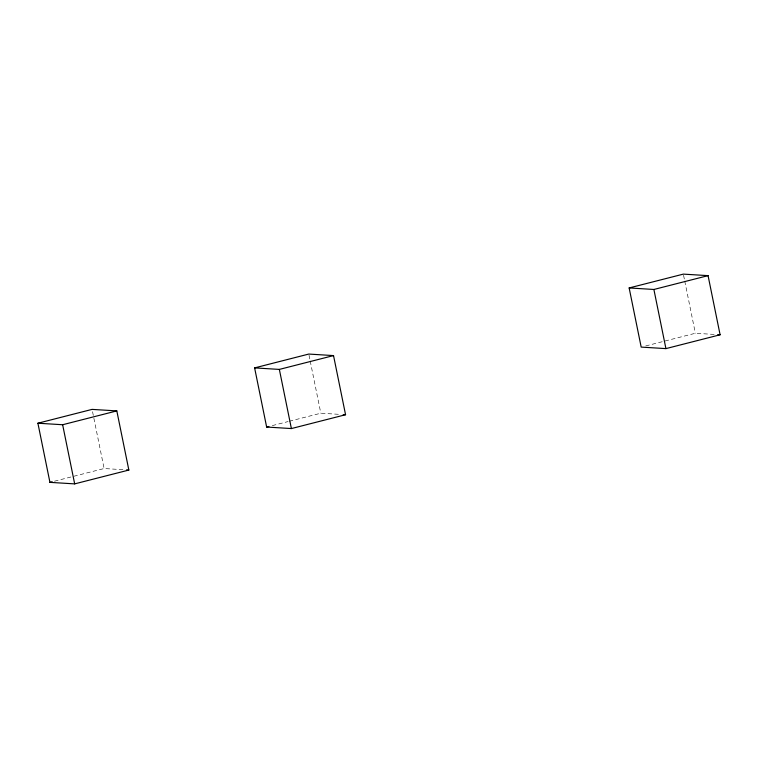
<?xml version="1.0" encoding="UTF-8"?>
<svg xmlns="http://www.w3.org/2000/svg" width="758" height="758" viewBox="0 0 758 758"><rect width="100%" height="100%" fill="white"/><g stroke="black" fill="none" stroke-linecap="round" stroke-linejoin="round"><path stroke-width="0.57" stroke-dasharray="3.79 2.84" d="M54.453 481.207L104.111 468.529L125.316 469.837M272.293 425.598L288.087 421.571M289.224 421.277L320.824 413.214L339.669 414.37M645.702 345.942L695.361 333.264L715.391 334.496M683.564 275.277L684.512 279.92M684.749 281.076L695.361 333.264M309.027 355.227L309.975 359.861M310.202 361.026L320.824 413.214M92.552 411.708L104.111 468.529"/><path stroke-width="1.14" d="M37.9 423.22L92.078 409.386L116.817 410.902L128.851 470.055L74.672 483.879L49.933 482.363L37.9 423.22L62.639 424.736L116.817 410.902M254.612 367.895L308.79 354.062L333.529 355.587L345.563 414.73L291.385 428.564L266.645 427.038L254.612 367.895L279.351 369.411L333.529 355.587M629.149 287.945L683.328 274.121L708.067 275.637L720.1 334.78L665.922 348.614L641.183 347.098L629.149 287.945L653.889 289.471L708.067 275.637M49.933 482.363L52.188 481.785M266.645 427.038L268.901 426.47M717.741 334.638L720.1 334.78M343.203 414.588L345.563 414.73M126.491 469.903L128.851 470.055M653.889 289.471L665.922 348.614M279.351 369.411L291.385 428.564M62.639 424.736L74.672 483.879"/></g></svg>
